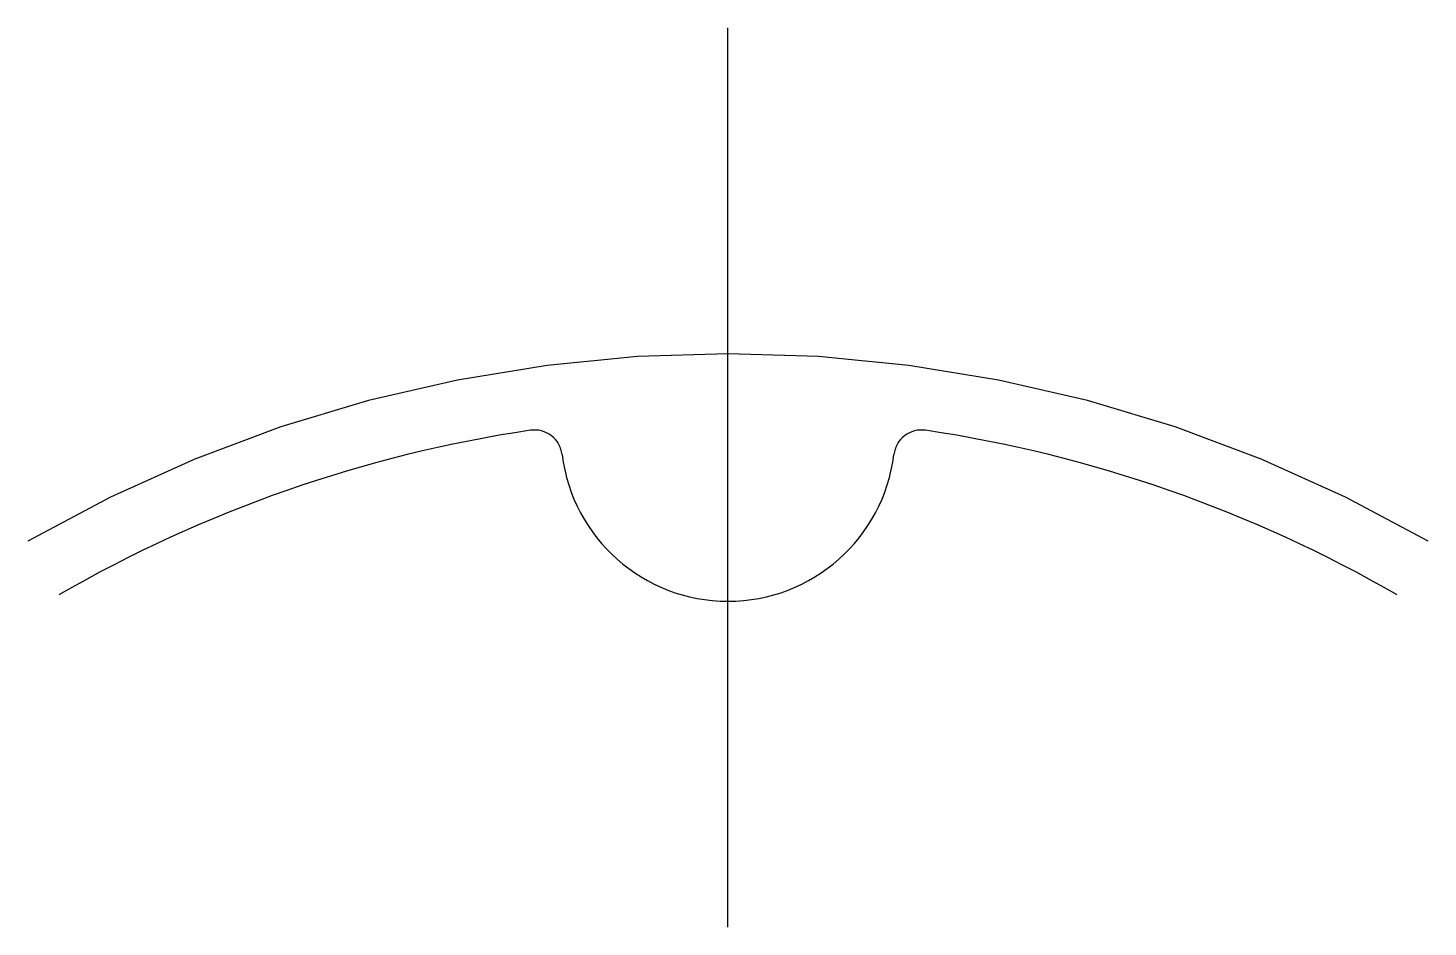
# Model space of a CAD drawing. Extents: x -4.3 to 44.1, y -54.9 to 10.6.
# Drawn here: x -4.3 to 4.3, y 5.07 to 10.6 of the extents above.
import ezdxf

# ---------------------------------------------------------------- set-up
doc = ezdxf.new("R2010")
doc.units = 0
doc.linetypes.add('CENTER', pattern=[50.8, 31.75, -6.35, 6.35, -6.35])
doc.layers.get('0').update_dxf_attribs({"linetype": 'CONTINUOUS'})
doc.layers.add('CENTER', color=1, linetype='CONTINUOUS')

msp = doc.modelspace()

# ---------------------------------------------------------------- linework, layer by layer
at = {"color": 7, "linetype": 'CONTINUOUS'}
for centre, radius, start, end in [((0, 0), 8.215, 98.49408, 120), ((-1.1882, 7.9558), 0.171, 6.96894, 98.49408), ((1.1882, 7.9558), 0.171, 81.50593, 173.03106), ((0, 0), 8.215, 60, 81.50592), ((0, 8.101), 1.026, 186.96894, 353.03106)]:
    msp.add_arc(centre, radius, start, end, dxfattribs=at)
at = {"layer": 'CENTER', "color": 1, "linetype": 'CENTER'}
msp.add_line((0, 5.075), (0, 10.595), dxfattribs=at)
msp.add_arc((0, 0), 8.595, 60, 120, dxfattribs=at)

doc.saveas('drawing.dxf')
